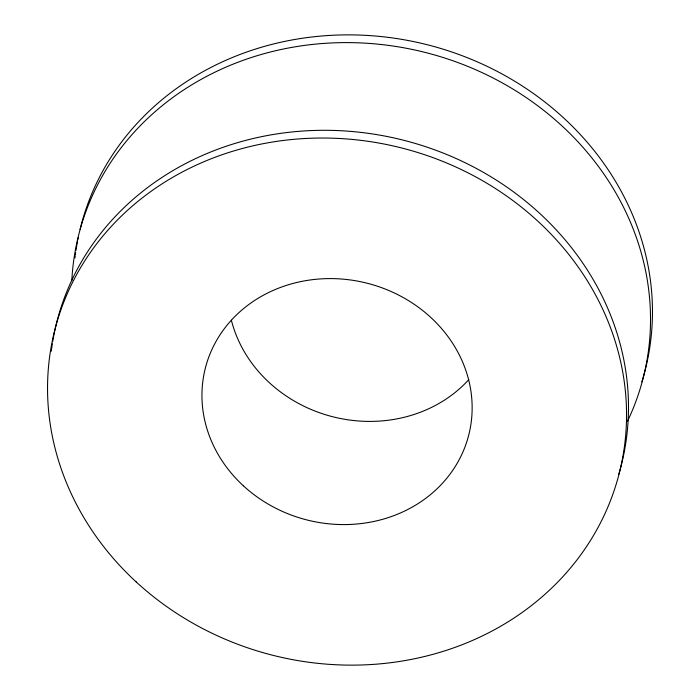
<?xml version="1.0" encoding="UTF-8"?>
<svg xmlns="http://www.w3.org/2000/svg" width="700" height="700" viewBox="0 0 700 700"><rect width="100%" height="100%" fill="white"/><g stroke="black" fill="none" stroke-linecap="round" stroke-linejoin="round"><path stroke-width="1.05" d="M80.071 229.425A291.174 261.713 14.1 0 1 432.609 46.139A291.174 261.713 14.1 0 1 641.856 381.832M75.005 257.889A291.174 261.713 14.1 0 1 75.259 255.763M75.399 254.704A291.174 261.713 14.1 0 1 75.679 252.586M75.985 250.46A291.174 261.713 14.1 0 1 77.385 242.007M77.788 239.899A291.174 261.713 14.1 0 1 78.207 237.79M468.79 379.627A135.879 122.133 14.1 0 1 333.322 416.902A135.879 122.133 14.1 0 1 231.368 320.206M71.811 280.604A291.174 261.713 14.1 0 1 425.477 52.509A291.174 261.713 14.1 0 1 627.392 421.488M52.675 341.652A291.174 261.713 14.1 0 1 397.661 138.793A291.174 261.713 14.1 0 1 618.817 474.189M51.292 351.19A291.174 261.713 14.1 0 1 52.334 343.77M136.211 581.945A291.174 261.713 14.1 0 0 618.048 477.82A291.174 261.713 14.1 0 0 256.865 144.979A291.174 261.713 14.1 0 0 136.211 581.945M243.32 485.756A135.879 122.133 14.1 0 0 468.177 437.159A135.879 122.133 14.1 0 0 299.626 281.838A135.879 122.133 14.1 0 0 243.32 485.756"/></g></svg>
